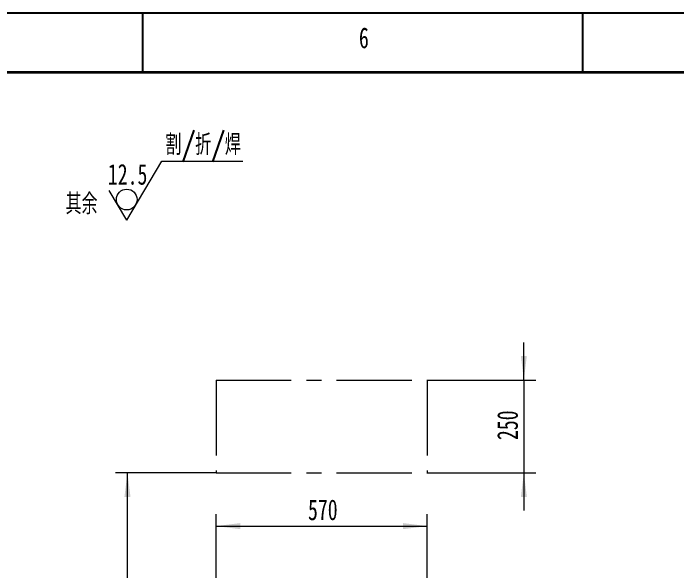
# Model space of a CAD drawing. Header units: millimetres. Extents: x 0 to 594, y 0 to 420.
# Drawn here: x 349.4 to 461.6, y 325.8 to 420 of the extents above; entities that cross this region are included whole.
import ezdxf

# ---------------------------------------------------------------- set-up
doc = ezdxf.new("R2010")
doc.units = ezdxf.units.MM
doc.linetypes.add('CENTERX2', pattern=[20.32, 12.7, -2.54, 2.54, -2.54])
doc.layers.add('图框线', color=5, linetype='Continuous', lineweight=35)
doc.layers.add('细线', color=5, linetype='Continuous')
doc.styles.add('SLDTEXTSTYLE3', font='TXT', dxfattribs={"width": 0.7, "bigfont": 'bigfont'})
doc.styles.add('SLDTEXTSTYLE4', font='TXT', dxfattribs={"width": 0.7})
doc.dimstyles.new('SLDDIMSTYLE12', dxfattribs={"dimtxt": 3.5, "dimasz": 4.08, "dimexe": 0, "dimexo": 0.0625, "dimgap": 0.875, "dimtad": 1, "dimdec": 3, "dimlfac": 16, "dimrnd": 1e-09, "dimzin": 12, "dimdsep": 46, "dimtxsty": 'SLDTEXTSTYLE4', "dimsah": 1, "dimcen": 0.09, "dimadec": 0, "dimazin": 3, "dimtfac": 1, "dimtdec": 3, "dimtmove": 0, "dimatfit": 0, "dimfxl": 0, "dimfrac": 2, "dimtolj": 1, "dimtzin": 12, "dimarcsym": 0})
doc.dimstyles.new('SLDDIMSTYLE13', dxfattribs={"dimtxt": 3.5, "dimasz": 4.08, "dimexe": 0, "dimexo": 0.0625, "dimgap": 0.875, "dimtad": 1, "dimdec": 3, "dimlfac": 16, "dimrnd": 1e-09, "dimzin": 12, "dimdsep": 46, "dimtxsty": 'SLDTEXTSTYLE4', "dimsah": 1, "dimcen": 0.09, "dimadec": 0, "dimazin": 3, "dimtfac": 1, "dimtdec": 3, "dimtofl": 0, "dimtmove": 0, "dimatfit": 3, "dimfxl": 0, "dimfrac": 2, "dimtolj": 1, "dimtzin": 12, "dimarcsym": 0})

# ---------------------------------------------------------------- blocks, each defined once
blk = doc.blocks.new('SW_SFSYMBOL_0')
at = {"color": 0, "linetype": 'Continuous', "lineweight": 0}
for p, q in [((-6.55, -10), (-0.65, 0)), ((-0.65, 0), (13.03, 0)), ((-6.55, -10), (-9.49, -5))]:
    blk.add_line(p, q, dxfattribs=at)
blk.add_circle((-6.55, -6.5), 1.75, dxfattribs=at)
at = {"color": 0, "linetype": 'Continuous', "lineweight": 0, "char_height": 3.5, "attachment_point": 1}
for s, insert, style in [('割/折/焊', (0, 4.51), 'SLDTEXTSTYLE3'), ('12.5', (-9.73, -0.49), 'SLDTEXTSTYLE4'), ('其余', (-16.86, -5.49), 'SLDTEXTSTYLE3')]:
    blk.add_mtext(s, dxfattribs=dict(at, insert=insert, style=style))
blk = doc.blocks.new('_D_35')
at = {"color": 7, "linetype": 'Continuous', "lineweight": 0}
for p, q in [((435.59, 358.11), (435.59, 364.46)), ((419.28, 358.11), (437.59, 358.11)), ((435.59, 358.11), (435.59, 342.48)), ((419.28, 342.48), (437.59, 342.48)), ((435.59, 342.48), (435.59, 336.13))]:
    blk.add_line(p, q, dxfattribs=at)
at = {"color": 7, "linetype": 'Continuous', "lineweight": 18}
for points in [[(435.59, 358.11), (436.1, 362.19), (435.09, 362.19)], [(435.59, 342.48), (435.09, 338.4), (436.1, 338.4)]]:
    blk.add_solid(points, dxfattribs=at)
at = {"color": 7, "linetype": 'Continuous', "lineweight": 18, "insert": (431.08, 347.99), "char_height": 3.5, "attachment_point": 1, "rotation": 90, "style": 'SLDTEXTSTYLE4'}
blk.add_mtext('250', dxfattribs=at)
blk = doc.blocks.new('_D_36')
at = {"color": 7, "linetype": 'Continuous', "lineweight": 0}
for p, q in [((383.66, 289.36), (383.66, 335.47)), ((419.28, 289.36), (419.28, 335.47)), ((383.66, 333.47), (419.28, 333.47))]:
    blk.add_line(p, q, dxfattribs=at)
at = {"color": 7, "linetype": 'Continuous', "lineweight": 18}
for points in [[(383.66, 333.47), (387.74, 332.96), (387.74, 333.98)], [(419.28, 333.47), (415.2, 333.98), (415.2, 332.96)]]:
    blk.add_solid(points, dxfattribs=at)
at = {"color": 7, "linetype": 'Continuous', "lineweight": 18, "insert": (399.17, 337.98), "char_height": 3.5, "attachment_point": 1, "style": 'SLDTEXTSTYLE4'}
blk.add_mtext('570', dxfattribs=at)
blk = doc.blocks.new('_D_38')
at = {"color": 7, "linetype": 'Continuous', "lineweight": 0}
for p, q in [((383.66, 342.48), (366.71, 342.48)), ((368.71, 289.36), (368.71, 342.48)), ((383.66, 289.36), (366.71, 289.36))]:
    blk.add_line(p, q, dxfattribs=at)
at = {"color": 7, "linetype": 'Continuous', "lineweight": 18}
for points in [[(368.71, 342.48), (368.2, 338.4), (369.22, 338.4)], [(368.71, 289.36), (369.22, 293.44), (368.2, 293.44)]]:
    blk.add_solid(points, dxfattribs=at)
at = {"color": 7, "linetype": 'Continuous', "lineweight": 18, "insert": (364.2, 313.62), "char_height": 3.5, "attachment_point": 1, "rotation": 90, "style": 'SLDTEXTSTYLE4'}
blk.add_mtext('850', dxfattribs=at)

msp = doc.modelspace()

# ---------------------------------------------------------------- linework, layer by layer
at = {"color": 7, "linetype": 'Continuous', "lineweight": 18}
msp.add_line((584, 410), (391.988643, 410), dxfattribs=at)
at = {"color": 7, "linetype": 'CENTERX2', "lineweight": 18}
for p, q in [((383.657725, 358.109278), (419.282725, 358.109278)), ((383.657725, 358.109278), (383.657725, 342.484278)), ((419.282725, 358.109278), (419.282725, 342.484278)), ((383.657725, 342.484278), (419.282725, 342.484278))]:
    msp.add_line(p, q, dxfattribs=at)
at = {"layer": '图框线'}
msp.add_line((584, 410), (25, 410), dxfattribs=at)
at = {"layer": '细线'}
for p, q in [((594, 420), (0, 420)), ((371.25, 420), (371.25, 410)), ((371.25, 420), (371.25, 410)), ((371.25, 420), (371.25, 410)), ((445.5, 420), (445.5, 410)), ((445.5, 420), (445.5, 410))]:
    msp.add_line(p, q, dxfattribs=at)

# ---------------------------------------------------------------- block references
at = {"color": 7, "linetype": 'Continuous', "lineweight": 0}
msp.add_blockref('SW_SFSYMBOL_0', (375.131964, 395.075292), dxfattribs=at)

# ---------------------------------------------------------------- texts
at = {"layer": '细线', "insert": (407.768685, 417.611261), "char_height": 3.5, "attachment_point": 1, "style": 'SLDTEXTSTYLE4'}
msp.add_mtext('6', dxfattribs=at)

# ---------------------------------------------------------------- dimensions: what is measured, and where the dimension line sits
at = {"color": 7, "linetype": 'Continuous', "lineweight": 18}
for base, p1, p2, dimstyle, picture, middle in [((435.594633, 342.484278), (419.282725, 358.109278), (419.282725, 342.484278), 'SLDDIMSTYLE12', '_D_35', (435.594633, 350.296778)), ((368.710313, 342.484278), (383.657725, 289.359278), (383.657725, 342.484278), 'SLDDIMSTYLE13', '_D_38', (368.710313, 315.921778))]:
    dim = msp.add_linear_dim(base=base, p1=p1, p2=p2, angle=90, dimstyle=dimstyle, dxfattribs=at)
    dim.commit()
    dim.dimension.update_dxf_attribs({"geometry": picture, "text_midpoint": middle, "dimtype": 160})
dim = msp.add_linear_dim(base=(419.282725, 333.471857), p1=(383.657725, 289.359278), p2=(419.282725, 289.359278), dimstyle='SLDDIMSTYLE13', dxfattribs=at)
dim.commit()
dim.dimension.update_dxf_attribs({"geometry": '_D_36', "text_midpoint": (401.470225, 333.471857), "dimtype": 160})

doc.saveas('drawing.dxf')
